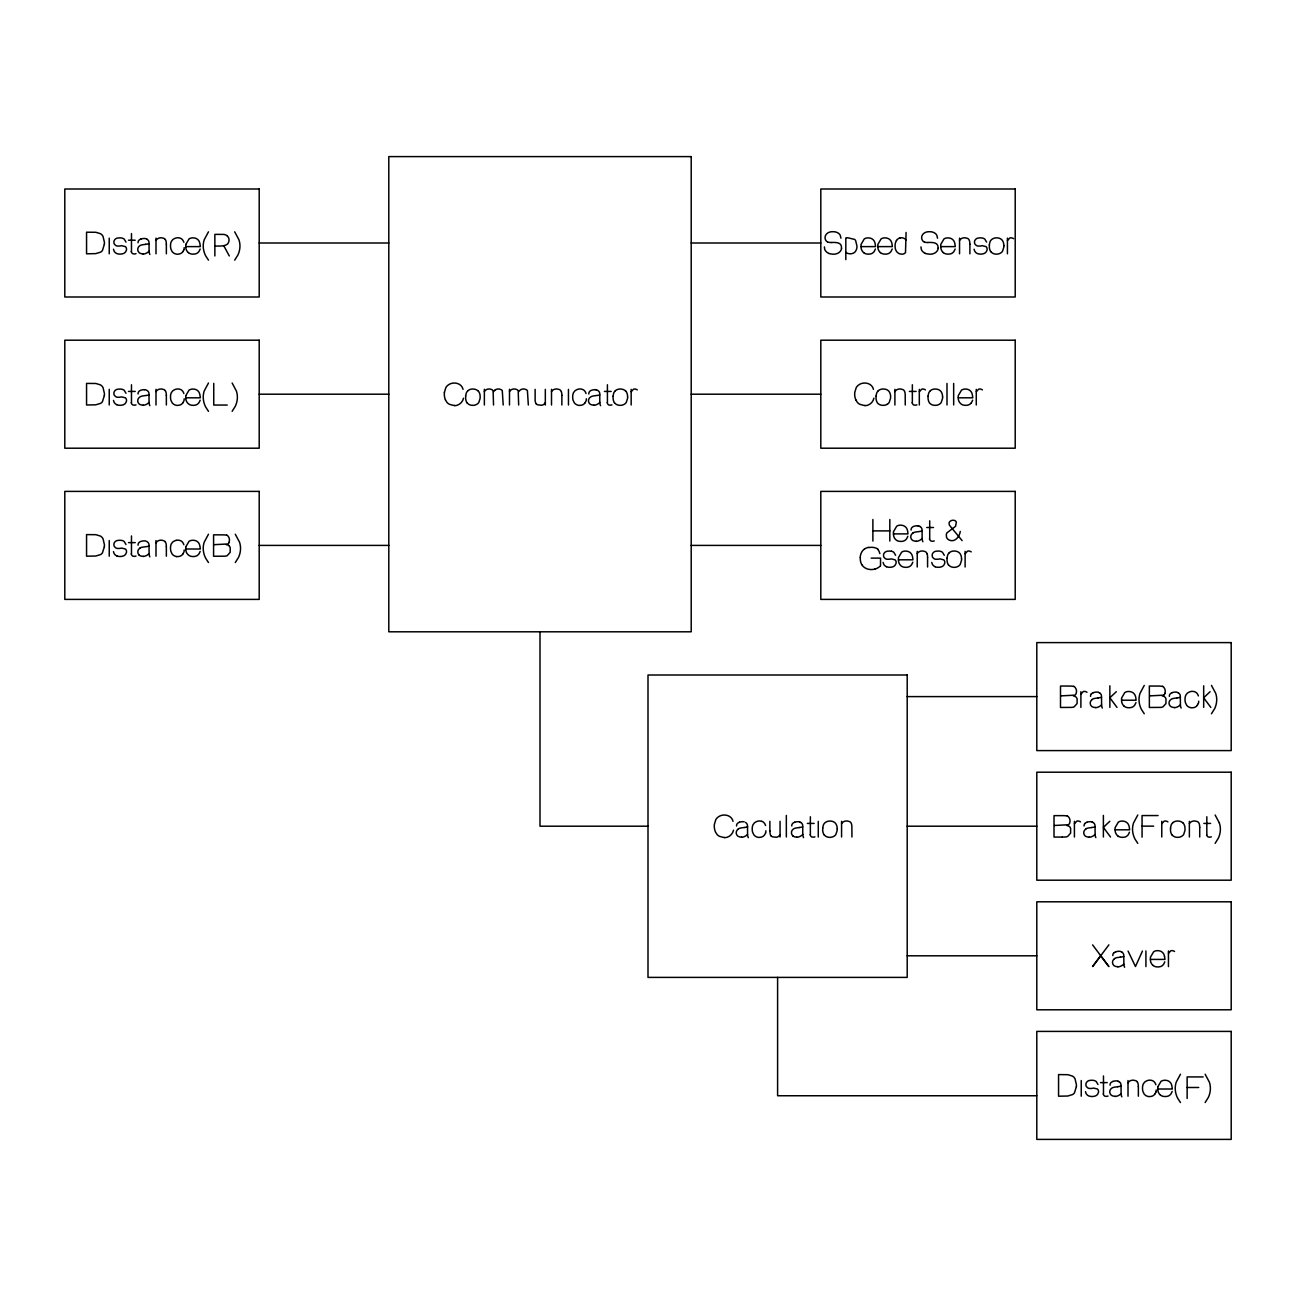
<?xml version="1.0" encoding="UTF-8"?>
<svg xmlns="http://www.w3.org/2000/svg" width="1296" height="1296" viewBox="0 0 1296 1296"><rect width="100%" height="100%" fill="white"/><g stroke="black" fill="none" stroke-linecap="round" stroke-linejoin="round"><path stroke-width="1.5" d="M906.082 232.421L905.499 252.574A4.342 4.342 0 0 1 902.664 254.146L902.016 254.162A6.593 6.593 0 0 1 896.832 251.813A8.554 8.554 0 0 1 895.099 246.289A10.87 10.87 0 0 1 896.411 240.457M185.798 244.458L189.022 238.966A6.707 6.707 0 0 1 191.581 237.978A8.683 8.683 0 0 1 194.384 237.978A6.367 6.367 0 0 1 198.904 240.878A8.375 8.375 0 0 1 199.843 243.454A25.79 25.79 0 0 1 200.297 246.613L185.83 246.613M185.798 395.669L189.022 390.161A6.707 6.707 0 0 1 191.581 389.173A8.683 8.683 0 0 1 194.384 389.173A6.367 6.367 0 0 1 198.904 392.089A8.375 8.375 0 0 1 199.843 394.648A25.79 25.79 0 0 1 200.297 397.807L185.83 397.807M185.798 546.863L189.022 541.355A6.707 6.707 0 0 1 191.581 540.383A8.683 8.683 0 0 1 194.384 540.383A6.367 6.367 0 0 1 198.904 543.283A8.375 8.375 0 0 1 199.843 545.859A25.79 25.79 0 0 1 200.297 549.002L185.83 549.002M1157.798 1086.858L1161.022 1081.366A6.707 6.707 0 0 1 1163.581 1080.378A8.683 8.683 0 0 1 1166.384 1080.378A6.367 6.367 0 0 1 1170.904 1083.278A8.375 8.375 0 0 1 1171.843 1085.854A25.79 25.79 0 0 1 1172.297 1089.013L1157.83 1089.013M960.255 531.441C959.704 536.317 955.055 542.554 949.579 540.221A6.172 6.172 0 0 1 948.154 539.428L947.327 538.634A4.504 4.504 0 0 1 946.534 537.208L946.307 534.778A5.346 5.346 0 0 1 946.939 532.834L955.589 526.289L956.318 522.158A3.305 3.305 0 0 0 955.8 521.3L955.557 521.057A2.786 2.786 0 0 0 954.715 520.506L953.273 520.231A5.297 5.297 0 0 0 950.535 520.992L949.466 521.996A2.252 2.252 0 0 0 949.126 522.92L949.109 523.244A5.816 5.816 0 0 0 949.482 525.285L962.118 540.61M465.572 396.122L466.301 392.996A6.367 6.367 0 0 1 467.953 390.744M613.024 396.122L613.753 392.996A6.367 6.367 0 0 1 615.389 390.744M822.652 828.128L823.381 825.001A6.367 6.367 0 0 1 825.034 822.733A7.695 7.695 0 0 1 830.785 821.097A6.836 6.836 0 0 1 835.45 823.235A8.635 8.635 0 0 1 837.184 828.938M875.966 396.122L876.695 392.996A6.367 6.367 0 0 1 878.348 390.744M928.001 396.122L928.73 392.996A6.367 6.367 0 0 1 930.382 390.744M946.971 558.122L947.7 554.996A6.367 6.367 0 0 1 949.336 552.744M989.285 244.928L989.998 241.801A6.367 6.367 0 0 1 991.651 239.533A7.695 7.695 0 0 1 997.418 237.897A6.836 6.836 0 0 1 1002.083 240.035A8.635 8.635 0 0 1 1003.817 245.738M1170.45 828.128L1171.179 825.001A6.367 6.367 0 0 1 1172.815 822.733M444.382 392.364L445.873 387.536A8.683 8.683 0 0 1 448.092 385.09C452.871 381.251 461.619 382.79 463.028 389.335M860.544 555.158L860.674 554.639A17.48 17.48 0 0 1 861.095 553.441A9.153 9.153 0 0 1 864.367 549.115M1142.44 951.086L1135.474 966.524L1128.055 951.086M631.201 391.732L633.452 389.27A2.624 2.624 0 0 1 634.603 388.994A5.281 5.281 0 0 1 637.292 389.885M919.35 391.732L921.602 389.27A2.624 2.624 0 0 1 922.736 388.994A5.281 5.281 0 0 1 925.441 389.885M1007.462 240.538L1009.714 238.059A2.624 2.624 0 0 1 1010.864 237.8A5.281 5.281 0 0 1 1013.553 238.675M976.309 391.732L978.561 389.27A2.624 2.624 0 0 1 979.711 388.994A5.281 5.281 0 0 1 982.4 389.885M965.147 553.732L967.399 551.27A2.624 2.624 0 0 1 968.549 550.994A5.281 5.281 0 0 1 971.239 551.885M1080.929 694.138L1083.164 691.659A2.624 2.624 0 0 1 1084.315 691.4A5.281 5.281 0 0 1 1087.004 692.275M1074.449 823.738L1076.684 821.259A2.624 2.624 0 0 1 1077.835 821A5.281 5.281 0 0 1 1080.524 821.875M1161.799 823.738L1164.051 821.259A2.624 2.624 0 0 1 1165.185 821A5.281 5.281 0 0 1 1167.89 821.875M1168.474 953.338L1170.725 950.859A2.624 2.624 0 0 1 1171.859 950.6A5.281 5.281 0 0 1 1174.565 951.475M545.324 402.7L544.644 403.591A5.184 5.184 0 0 1 541.631 405.259L537.629 404.806A3.694 3.694 0 0 1 536.188 403.639M780.062 834.689L779.398 835.596A5.184 5.184 0 0 1 776.385 837.248L772.384 836.811A3.694 3.694 0 0 1 770.942 835.645M896.524 240.521L896.978 239.873A5.443 5.443 0 0 1 900.007 237.946M484.364 391.554L484.801 390.955A5.2 5.2 0 0 1 487.993 389.075L488.722 389.011A7.76 7.76 0 0 1 489.937 389.043L491.654 389.513A3.629 3.629 0 0 1 493.096 390.809L493.533 405M509.49 391.554L509.927 390.955A5.2 5.2 0 0 1 513.119 389.075L513.848 389.011A7.76 7.76 0 0 1 515.063 389.043L516.78 389.513A3.629 3.629 0 0 1 518.206 390.809L518.659 405M493.533 391.732L494.813 390.29M518.659 391.732L519.939 390.29A5.427 5.427 0 0 1 523.114 388.994A7.42 7.42 0 0 1 524.621 389.075L526.435 389.74A3.58 3.58 0 0 1 527.407 390.663L528.331 405M156.006 240.376L156.46 239.776A5.621 5.621 0 0 1 159.845 237.881L160.607 237.8A9.347 9.347 0 0 1 161.757 237.832L163.895 238.351A3.742 3.742 0 0 1 165.337 239.533M156.006 391.586L156.46 390.971A5.621 5.621 0 0 1 159.845 389.075L160.607 389.011A9.347 9.347 0 0 1 161.757 389.027L163.895 389.545A3.742 3.742 0 0 1 165.337 390.744M156.006 542.781L156.46 542.182A5.621 5.621 0 0 1 159.845 540.286L160.607 540.205A9.347 9.347 0 0 1 161.757 540.221L163.895 540.756A3.742 3.742 0 0 1 165.337 541.939M551.513 391.586L551.966 390.971A5.621 5.621 0 0 1 555.352 389.075L556.114 389.011A9.347 9.347 0 0 1 557.248 389.027L559.402 389.545A3.742 3.742 0 0 1 560.844 390.744L561.379 391.829M959.542 240.376L960.012 239.776A5.621 5.621 0 0 1 963.382 237.881L964.143 237.8A9.347 9.347 0 0 1 965.293 237.832L967.432 238.351A3.742 3.742 0 0 1 968.873 239.533L969.408 240.619A11.405 11.405 0 0 1 969.845 244.166M894.904 391.586L895.358 390.971A5.621 5.621 0 0 1 898.744 389.075L899.505 389.011A9.347 9.347 0 0 1 900.655 389.027L902.794 389.545A3.742 3.742 0 0 1 904.235 390.744L904.77 391.829A11.405 11.405 0 0 1 905.207 395.361L905.256 405M917.228 553.586L917.698 552.971A5.621 5.621 0 0 1 921.067 551.075L921.829 551.011A9.347 9.347 0 0 1 922.979 551.027L925.117 551.545A3.742 3.742 0 0 1 926.559 552.744L927.094 553.829M841.574 823.576L842.044 822.976A5.621 5.621 0 0 1 845.413 821.081L846.175 821A9.347 9.347 0 0 1 847.325 821.032L849.463 821.551A3.742 3.742 0 0 1 850.921 822.733L851.456 823.819A11.405 11.405 0 0 1 851.877 827.366L851.926 837.005M1189.372 823.576L1189.841 822.976A5.621 5.621 0 0 1 1193.211 821.081L1193.972 821A9.347 9.347 0 0 1 1195.123 821.032L1197.261 821.551A3.742 3.742 0 0 1 1198.719 822.733L1199.254 823.819A11.405 11.405 0 0 1 1199.675 827.366M1128.006 1082.776L1128.46 1082.176A5.621 5.621 0 0 1 1131.845 1080.281L1132.607 1080.2A9.347 9.347 0 0 1 1133.757 1080.232L1135.895 1080.751A3.742 3.742 0 0 1 1137.337 1081.933M208.478 231.822L204.233 239.744A20.25 20.25 0 0 0 203.229 245.981A21.416 21.416 0 0 0 205.724 255.928L208.478 260.14M208.478 383.017L204.233 390.938A20.25 20.25 0 0 0 203.229 397.175A21.416 21.416 0 0 0 205.724 407.122L208.478 411.334M208.478 534.227L204.233 542.149A20.25 20.25 0 0 0 203.229 548.386A21.416 21.416 0 0 0 205.724 558.317L208.478 562.545M1144.255 685.422L1140.026 693.344A20.25 20.25 0 0 0 1139.006 699.581A21.416 21.416 0 0 0 1141.501 709.528L1144.255 713.74M1137.775 815.022L1133.546 822.944A20.25 20.25 0 0 0 1132.526 829.181A21.416 21.416 0 0 0 1135.021 839.128L1137.775 843.34M1180.478 1074.222L1176.233 1082.144A20.25 20.25 0 0 0 1175.229 1088.381A21.416 21.416 0 0 0 1177.724 1098.328L1180.478 1102.54M1108.89 944.849L1092.609 966.557L1100.693 955.735L1108.89 966.605L1092.609 944.897M234.689 260.14L237.881 255.037A21.238 21.238 0 0 0 239.954 245.981A20.25 20.25 0 0 0 238.918 239.744L234.689 231.822M232.13 411.334L235.321 406.231A21.238 21.238 0 0 0 237.379 397.175A20.25 20.25 0 0 0 236.358 390.955L232.13 383.017M235.289 562.545L238.48 557.442A21.238 21.238 0 0 0 240.538 548.386A20.25 20.25 0 0 0 239.517 542.149L235.289 534.227M1211.468 713.74L1214.66 708.637A21.238 21.238 0 0 0 1216.717 699.581A20.25 20.25 0 0 0 1215.697 693.344L1211.468 685.422M1215.13 843.34L1218.305 838.237A21.238 21.238 0 0 0 1220.378 829.181A20.25 20.25 0 0 0 1219.342 822.944M1205.134 1102.54L1208.326 1097.437A21.238 21.238 0 0 0 1210.383 1088.381A20.25 20.25 0 0 0 1209.362 1082.144L1205.134 1074.222M970.882 403.348L969.845 404.239A5.8 5.8 0 0 1 968.161 405.016L966.994 405.259A11.032 11.032 0 0 1 963.738 405.146A6.026 6.026 0 0 1 960.887 403.801A7.371 7.371 0 0 1 958.246 398.52A37.098 37.098 0 0 1 958.262 395.669L961.486 390.161A6.707 6.707 0 0 1 964.046 389.173A8.683 8.683 0 0 1 966.848 389.173A6.367 6.367 0 0 1 971.368 392.089A8.375 8.375 0 0 1 972.308 394.648A25.79 25.79 0 0 1 972.761 397.807L958.295 397.807M1116.293 691.691L1109.862 697.783L1117.006 707.405M1210.091 691.691L1203.66 697.783L1210.82 707.405M1109.813 821.291L1103.382 827.383L1110.526 837.005M880.519 565.963L880.551 558.122L871.171 558.122M880.243 566.174L879.871 566.465A24.397 24.397 0 0 1 879.028 567.065L878.623 567.34A12.199 12.199 0 0 1 874.832 569.138M1163.678 695.158L1149.86 695.871M887.047 404.384L887.485 404.125A6.14 6.14 0 0 0 889.218 402.424L890.546 398.261A14.872 14.872 0 0 0 890.611 396.949A8.635 8.635 0 0 0 888.845 391.198A6.836 6.836 0 0 0 884.115 389.059A7.695 7.695 0 0 0 878.299 390.663M214.067 544.676L227.885 543.964A3.24 3.24 0 0 0 229.23 542.23M900.007 237.946L900.769 237.816A7.403 7.403 0 0 1 901.919 237.784A5.816 5.816 0 0 1 906.066 239.954M145.654 244.345L142.722 244.733A13.819 13.819 0 0 0 141.701 244.928A5.832 5.832 0 0 0 139.693 245.835A4.309 4.309 0 0 0 139.207 252.72A6.269 6.269 0 0 0 143.143 253.854M1098.149 697.945L1095.217 698.333A13.819 13.819 0 0 0 1094.197 698.528A5.832 5.832 0 0 0 1092.188 699.435M1176.946 697.945L1174.03 698.333A13.819 13.819 0 0 0 1173.01 698.528A5.832 5.832 0 0 0 1170.985 699.435A4.309 4.309 0 0 0 1170.499 706.32A6.269 6.269 0 0 0 1174.451 707.454M744.147 827.545L743.337 827.658M799.357 827.545L796.441 827.933A13.819 13.819 0 0 0 795.42 828.128A5.832 5.832 0 0 0 793.395 829.035A4.309 4.309 0 0 0 792.925 835.92M1091.669 827.545L1088.737 827.933A13.819 13.819 0 0 0 1087.717 828.128A5.832 5.832 0 0 0 1085.708 829.035M1120.424 957.145L1117.492 957.533A13.819 13.819 0 0 0 1116.472 957.728A5.832 5.832 0 0 0 1114.463 958.635M1117.654 1086.745L1114.722 1087.133A13.819 13.819 0 0 0 1113.701 1087.328A5.832 5.832 0 0 0 1111.693 1088.235A4.309 4.309 0 0 0 1111.207 1095.12A6.269 6.269 0 0 0 1115.143 1096.254M742.252 827.788L741.215 827.933A13.819 13.819 0 0 0 740.194 828.128A5.832 5.832 0 0 0 738.185 829.035M128.498 240.214L135.238 240.214M259.2 243L388.8 243M691.205 243L820.805 243M214.861 246.062L219.461 246.062A20.93 20.93 0 0 0 222.199 245.884L222.475 245.835A28.658 28.658 0 0 0 223.933 245.608A13.446 13.446 0 0 0 225.796 245.074L227.416 244.118A6.14 6.14 0 0 0 228.355 242.806A6.367 6.367 0 0 0 228.906 240.991A5.135 5.135 0 0 0 228.371 237.379A8.732 8.732 0 0 0 227.351 236.164M861.079 246.613L875.545 246.613A25.79 25.79 0 0 0 875.092 243.454A8.375 8.375 0 0 0 874.12 240.894A6.367 6.367 0 0 0 869.616 238.027A8.683 8.683 0 0 0 866.813 237.978A6.707 6.707 0 0 0 864.254 238.95L861.03 244.458A37.098 37.098 0 0 0 861.079 247.309A7.371 7.371 0 0 0 863.638 252.623M877.862 246.613L892.345 246.613A25.79 25.79 0 0 0 891.891 243.454A8.375 8.375 0 0 0 890.919 240.894A6.367 6.367 0 0 0 886.415 238.027A8.683 8.683 0 0 0 883.597 237.978A6.707 6.707 0 0 0 881.053 238.95L877.829 244.458A37.098 37.098 0 0 0 877.862 247.309A7.371 7.371 0 0 0 880.421 252.623M940.783 246.613L955.265 246.613A25.79 25.79 0 0 0 954.812 243.454A8.375 8.375 0 0 0 953.84 240.894A6.367 6.367 0 0 0 949.336 238.027A8.683 8.683 0 0 0 946.534 237.978A6.707 6.707 0 0 0 943.974 238.95L940.75 244.458A37.098 37.098 0 0 0 940.783 247.309A7.371 7.371 0 0 0 943.342 252.623M128.498 391.424L135.238 391.424M604.438 391.424L611.194 391.424M909.371 391.424L916.126 391.424M259.2 394.195L388.8 394.195M691.205 394.195L820.805 394.195M227.237 405.049L213.743 405.049L213.743 383.373M926.721 527.504L933.476 527.504M872.888 530.89L889.817 530.89M893.495 533.887L907.961 533.887A25.79 25.79 0 0 0 907.524 530.728A8.375 8.375 0 0 0 906.552 528.169A6.367 6.367 0 0 0 902.048 525.317A8.683 8.683 0 0 0 899.23 525.253A6.707 6.707 0 0 0 896.686 526.241L893.462 531.749A37.098 37.098 0 0 0 893.495 534.6A7.371 7.371 0 0 0 896.054 539.914A6.026 6.026 0 0 0 898.922 541.226A11.032 11.032 0 0 0 902.194 541.339L903.361 541.096A5.8 5.8 0 0 0 905.045 540.319L906.082 539.428A4.714 4.714 0 0 0 906.811 538.407A28.787 28.787 0 0 0 907.816 536.269M128.498 542.619L135.238 542.619M259.2 545.405L388.8 545.405M691.205 545.405L820.805 545.405M898.468 559.807L912.951 559.807A25.79 25.79 0 0 0 912.497 556.648A8.375 8.375 0 0 0 911.525 554.089A6.367 6.367 0 0 0 907.022 551.237A8.683 8.683 0 0 0 904.219 551.173A6.707 6.707 0 0 0 901.66 552.161L898.436 557.669A37.098 37.098 0 0 0 898.468 560.52A7.371 7.371 0 0 0 901.028 565.834A6.026 6.026 0 0 0 903.911 567.146A11.032 11.032 0 0 0 907.168 567.259L908.334 567.016A5.8 5.8 0 0 0 910.019 566.239L911.056 565.348A4.714 4.714 0 0 0 911.785 564.327A28.787 28.787 0 0 0 912.805 562.189M1061.003 695.871L1074.821 695.158A3.24 3.24 0 0 0 1076.15 693.425A6.091 6.091 0 0 0 1073.768 686.216M907.2 696.6L1036.8 696.6M1121.623 700.213L1136.09 700.213A25.79 25.79 0 0 0 1135.652 697.054A8.375 8.375 0 0 0 1134.664 694.494A6.367 6.367 0 0 0 1130.161 691.627A8.683 8.683 0 0 0 1127.358 691.578A6.707 6.707 0 0 0 1124.798 692.55L1121.575 698.058A37.098 37.098 0 0 0 1121.623 700.909A7.371 7.371 0 0 0 1124.183 706.223M1158.073 815.557L1142.068 815.557L1142.068 837.151M807.392 823.414L814.147 823.414M1203.838 823.414L1210.594 823.414M1054.523 825.471L1068.341 824.758A3.24 3.24 0 0 0 1069.67 823.025A6.091 6.091 0 0 0 1067.288 815.816M648 826.2L539.995 826.2L539.995 631.8M907.2 826.2L1036.8 826.2M1142.035 826.135L1153.667 826.135M1115.143 829.813L1129.61 829.813A25.79 25.79 0 0 0 1129.172 826.654A8.375 8.375 0 0 0 1128.184 824.094A6.367 6.367 0 0 0 1123.681 821.227A8.683 8.683 0 0 0 1120.878 821.178A6.707 6.707 0 0 0 1118.318 822.15L1115.095 827.658A37.098 37.098 0 0 0 1115.143 830.509A7.371 7.371 0 0 0 1117.703 835.823M907.2 955.8L1036.8 955.8M1150.459 959.413L1164.942 959.413A25.79 25.79 0 0 0 1164.488 956.254M1203.142 1076.927L1187.136 1076.927L1187.136 1098.506M1100.498 1082.614L1107.238 1082.614M1187.104 1087.49L1198.735 1087.49M1036.8 1095.752L777.6 1095.752L777.6 977.395M1062.056 837.07L1054.021 837.07L1054.021 815.638L1063.174 815.638A24.818 24.818 0 0 1 1066.381 815.848L1067.094 816.091M1062.38 837.07L1065.425 836.989A8.213 8.213 0 0 0 1067.661 836.455L1070.609 833.134L1070.626 828.484A5.135 5.135 0 0 0 1069.589 826.67A4.795 4.795 0 0 0 1066.883 825.568M595.237 389.691L595.415 389.691A4.941 4.941 0 0 1 596.209 389.74L596.549 389.902M144.472 389.691L144.666 389.691A4.941 4.941 0 0 1 145.46 389.74L147.015 390.469A3.904 3.904 0 0 1 148.927 393.093A11.988 11.988 0 0 1 149.008 394.713L149.056 402.408A7.808 7.808 0 0 0 149.85 405.648M917.519 525.771L917.698 525.771A4.941 4.941 0 0 1 918.491 525.82L918.589 525.868M176.612 556.567L174.928 556.114A7.825 7.825 0 0 1 172.19 554.105L170.878 551.335A14.207 14.207 0 0 1 170.505 547.722A9.704 9.704 0 0 1 171.315 543.883L172.676 542.068A10.19 10.19 0 0 1 176.094 540.383M1162.431 686.491L1161.718 686.281A24.818 24.818 0 0 0 1158.511 686.054L1149.358 686.038L1149.358 707.47L1160.746 707.389A8.213 8.213 0 0 0 1162.998 706.855L1165.946 703.534L1165.963 698.884A5.135 5.135 0 0 0 1164.926 697.07A4.795 4.795 0 0 0 1162.22 695.968M226.654 535.297L225.925 535.086A24.818 24.818 0 0 0 222.734 534.859L213.581 534.827L213.581 556.259L224.969 556.195A8.213 8.213 0 0 0 227.205 555.66L230.17 552.339L230.218 547.803A5.135 5.135 0 0 0 229.133 545.859M924.404 242.06L925.814 242.401A10.109 10.109 0 0 0 927.904 242.482M827.82 242.06L829.213 242.401A10.109 10.109 0 0 0 831.319 242.482M1098.733 692.501L1099.51 692.874M1092.188 822.069L1093.03 822.474M799.891 822.069L800.734 822.474M1118.173 1081.269L1119.015 1081.674M1073.574 686.491L1072.861 686.281A24.818 24.818 0 0 0 1069.654 686.054L1060.501 686.038L1060.501 707.47L1071.905 707.389A8.213 8.213 0 0 0 1074.141 706.855L1077.089 703.534L1077.106 698.884A5.135 5.135 0 0 0 1076.069 697.07A4.795 4.795 0 0 0 1073.363 695.968M1098.554 692.42L1098.036 692.177A4.941 4.941 0 0 0 1097.161 692.113L1096.967 692.096A10.676 10.676 0 0 0 1093.403 692.615M1092.074 822.02L1091.556 821.777A4.941 4.941 0 0 0 1090.681 821.713L1090.487 821.696A10.676 10.676 0 0 0 1086.923 822.215M1118.124 1081.253L1117.476 1080.961A4.941 4.941 0 0 0 1116.666 1080.913L1116.472 1080.896A10.676 10.676 0 0 0 1112.908 1081.415M918.88 525.998L920.047 526.549M596.597 389.918L597.78 390.469A3.904 3.904 0 0 1 599.692 393.093A11.988 11.988 0 0 1 599.773 394.713L599.805 402.408A7.808 7.808 0 0 0 600.599 405.648M799.616 821.939L799.34 821.826A4.941 4.941 0 0 0 798.385 821.713L798.287 821.696A10.676 10.676 0 0 0 794.626 822.215M744.212 821.858L744.082 821.81A4.941 4.941 0 0 0 743.159 821.713L743.078 821.696A10.676 10.676 0 0 0 739.417 822.215M1178.323 692.874L1176.817 692.177A4.941 4.941 0 0 0 1175.974 692.113L1175.78 692.096A10.676 10.676 0 0 0 1172.216 692.615M147.015 239.274L145.476 238.561A4.941 4.941 0 0 0 144.666 238.513L144.472 238.496A10.676 10.676 0 0 0 140.908 239.015M1121.785 952.074L1120.311 951.377A4.941 4.941 0 0 0 1119.436 951.313L1119.242 951.296A10.676 10.676 0 0 0 1115.678 951.815M1215.13 815.022L1219.358 822.944M1137.337 1081.949L1137.872 1083.019A11.405 11.405 0 0 1 1138.309 1086.566M165.337 239.549L165.872 240.619A11.405 11.405 0 0 1 166.309 244.166M165.337 390.744L165.872 391.829A11.405 11.405 0 0 1 166.309 395.361M165.337 541.939L165.872 543.024A11.405 11.405 0 0 1 166.309 546.572M223.787 245.754L229.295 255.96M855.83 399.832L857.272 402.246A7.97 7.97 0 0 0 859.831 404.303L863.249 405.275A14.272 14.272 0 0 0 864.853 405.356M445.435 399.832L446.877 402.246A7.97 7.97 0 0 0 449.437 404.303L452.855 405.275A14.272 14.272 0 0 0 454.459 405.356M986.596 242.093L984.798 239.096A5.978 5.978 0 0 0 982.481 238.059A9.477 9.477 0 0 0 980.181 237.881A11.437 11.437 0 0 0 977.589 238.189A3.985 3.985 0 0 0 976.277 238.837L976.034 239.031A5.168 5.168 0 0 0 975.353 239.728L974.997 240.23A3.58 3.58 0 0 0 974.527 241.607L974.576 243.162A2.916 2.916 0 0 0 974.916 244.004L975.985 245.187A4.52 4.52 0 0 0 977.913 246.062L980.44 246.046A9.266 9.266 0 0 1 982.384 245.722L986.013 246.629A2.592 2.592 0 0 1 986.742 247.585A4.147 4.147 0 0 1 987.082 249.934L986.272 251.764A6.107 6.107 0 0 1 985.478 252.623A5.135 5.135 0 0 1 983.794 253.611L983 253.838A9.947 9.947 0 0 1 977.459 253.579A5.281 5.281 0 0 1 975.548 252.266L974.932 251.473A3.515 3.515 0 0 1 974.56 250.695L974.074 249.221M944.282 555.287L942.484 552.29A5.978 5.978 0 0 0 940.167 551.254A9.477 9.477 0 0 0 937.867 551.075A11.437 11.437 0 0 0 935.275 551.383A3.985 3.985 0 0 0 933.962 552.047L933.719 552.226A5.168 5.168 0 0 0 933.039 552.922L932.683 553.424A3.58 3.58 0 0 0 932.213 554.801L932.261 556.357A2.916 2.916 0 0 0 932.602 557.215L933.671 558.382A4.52 4.52 0 0 0 935.599 559.256L938.126 559.24A9.266 9.266 0 0 1 940.07 558.916L943.699 559.84A2.592 2.592 0 0 1 944.428 560.779A4.147 4.147 0 0 1 944.768 563.144L943.958 564.959A6.107 6.107 0 0 1 943.164 565.817A5.135 5.135 0 0 1 941.479 566.822L940.685 567.032A9.947 9.947 0 0 1 935.145 566.773M895.617 555.287L893.819 552.29A5.978 5.978 0 0 0 891.502 551.254M1097.987 1084.493L1096.189 1081.496A5.978 5.978 0 0 0 1093.889 1080.459A9.477 9.477 0 0 0 1091.588 1080.281A11.437 11.437 0 0 0 1088.996 1080.589A3.985 3.985 0 0 0 1087.668 1081.237L1087.425 1081.431A5.168 5.168 0 0 0 1086.761 1082.128L1086.404 1082.63A3.58 3.58 0 0 0 1085.918 1084.007L1085.967 1085.562A2.916 2.916 0 0 0 1086.323 1086.404L1087.393 1087.587A4.52 4.52 0 0 0 1089.32 1088.462L1091.848 1088.446A9.266 9.266 0 0 1 1093.792 1088.122L1097.404 1089.029A2.592 2.592 0 0 1 1098.149 1089.985A4.147 4.147 0 0 1 1098.49 1092.334L1097.68 1094.164A6.107 6.107 0 0 1 1096.886 1095.023A5.135 5.135 0 0 1 1095.185 1096.011L1094.391 1096.238A9.947 9.947 0 0 1 1088.867 1095.979A5.281 5.281 0 0 1 1086.955 1094.666L1086.34 1093.873A3.515 3.515 0 0 1 1085.951 1093.095L1085.481 1091.621M125.987 242.093L124.189 239.096A5.978 5.978 0 0 0 121.889 238.059A9.477 9.477 0 0 0 119.588 237.881A11.437 11.437 0 0 0 116.996 238.189A3.985 3.985 0 0 0 115.668 238.837L115.425 239.031A5.168 5.168 0 0 0 114.761 239.728L114.404 240.23A3.58 3.58 0 0 0 113.918 241.607L113.967 243.162A2.916 2.916 0 0 0 114.323 244.004L115.393 245.187A4.52 4.52 0 0 0 117.32 246.062L119.848 246.046A9.266 9.266 0 0 1 121.792 245.722L125.404 246.629A2.592 2.592 0 0 1 126.149 247.585A4.147 4.147 0 0 1 126.49 249.934L125.68 251.764A6.107 6.107 0 0 1 124.886 252.623A5.135 5.135 0 0 1 123.185 253.611L122.391 253.838A9.947 9.947 0 0 1 116.867 253.579A5.281 5.281 0 0 1 114.955 252.266L114.34 251.473A3.515 3.515 0 0 1 113.951 250.695L113.481 249.221M125.987 393.287L124.189 390.29A5.978 5.978 0 0 0 121.889 389.254A9.477 9.477 0 0 0 119.588 389.075A11.437 11.437 0 0 0 116.996 389.383A3.985 3.985 0 0 0 115.668 390.047L115.425 390.226A5.168 5.168 0 0 0 114.761 390.922L114.404 391.424A3.58 3.58 0 0 0 113.918 392.801L113.967 394.357A2.916 2.916 0 0 0 114.323 395.215L115.393 396.382A4.52 4.52 0 0 0 117.32 397.256L119.848 397.24A9.266 9.266 0 0 1 121.792 396.916L125.404 397.84A2.592 2.592 0 0 1 126.149 398.779A4.147 4.147 0 0 1 126.49 401.144L125.68 402.959A6.107 6.107 0 0 1 124.886 403.817A5.135 5.135 0 0 1 123.185 404.822L122.391 405.032A9.947 9.947 0 0 1 116.867 404.773M125.987 544.498L124.189 541.501A5.978 5.978 0 0 0 121.889 540.464A9.477 9.477 0 0 0 119.588 540.286A11.437 11.437 0 0 0 116.996 540.578A3.985 3.985 0 0 0 115.668 541.242L115.425 541.436A5.168 5.168 0 0 0 114.761 542.117L114.404 542.635A3.58 3.58 0 0 0 113.918 544.012L113.967 545.567A2.916 2.916 0 0 0 114.323 546.41L115.393 547.576A4.52 4.52 0 0 0 117.32 548.451L119.848 548.451A9.266 9.266 0 0 1 121.792 548.111L125.404 549.034A2.592 2.592 0 0 1 126.149 549.974A4.147 4.147 0 0 1 126.49 552.339L125.68 554.153A6.107 6.107 0 0 1 124.886 555.028A5.135 5.135 0 0 1 123.185 556.016L122.391 556.227A9.947 9.947 0 0 1 116.867 555.984M931.759 562.415L932.245 563.89A3.515 3.515 0 0 0 932.634 564.683L933.25 565.461A5.281 5.281 0 0 0 935.177 566.676M883.094 562.415L883.58 563.89A3.515 3.515 0 0 0 883.969 564.683L884.585 565.461A5.281 5.281 0 0 0 886.513 566.676M113.481 400.415L113.951 401.89A3.515 3.515 0 0 0 114.34 402.683L114.971 403.461A5.281 5.281 0 0 0 116.899 404.676M113.481 551.626L113.951 553.084A3.515 3.515 0 0 0 114.34 553.878L114.971 554.656A5.281 5.281 0 0 0 116.899 555.887M873.439 389.335C872.014 382.79 863.266 381.251 858.487 385.09A8.683 8.683 0 0 0 856.267 387.536L854.777 392.364A15.212 15.212 0 0 0 855.797 399.848M733.034 821.324C731.608 814.779 722.876 813.24 718.097 817.079A8.683 8.683 0 0 0 715.862 819.526L714.371 824.353A15.212 15.212 0 0 0 715.392 831.838L716.882 834.251A7.97 7.97 0 0 0 719.442 836.309L722.86 837.281A14.272 14.272 0 0 0 724.464 837.362M879.871 553.635L879.061 551.302A5.249 5.249 0 0 0 878.785 550.784A6.367 6.367 0 0 0 877.603 549.374M937.543 238.205L936.878 235.499A3.904 3.904 0 0 0 936.457 234.706A5.443 5.443 0 0 0 935.177 233.361A8.035 8.035 0 0 0 933.233 232.324A9.266 9.266 0 0 0 931.792 231.887L931.403 231.822A25.223 25.223 0 0 0 930.317 231.757L929.524 231.709A9.801 9.801 0 0 0 925.328 232.454A6.836 6.836 0 0 0 923.238 233.912A5.184 5.184 0 0 0 921.974 239.485A4.811 4.811 0 0 0 924.032 241.915M840.958 238.205L840.278 235.499A3.904 3.904 0 0 0 839.873 234.706A5.443 5.443 0 0 0 838.593 233.361A8.035 8.035 0 0 0 836.633 232.324A9.266 9.266 0 0 0 835.207 231.887L834.802 231.822A25.223 25.223 0 0 0 833.717 231.757L832.923 231.709A9.801 9.801 0 0 0 828.727 232.454A6.836 6.836 0 0 0 826.654 233.912A5.184 5.184 0 0 0 825.39 239.485A4.811 4.811 0 0 0 827.431 241.915M1198.703 701.185L1198.589 702.626A3.985 3.985 0 0 1 1198.363 703.388M1156.194 1089.985L1156.081 1091.426A3.985 3.985 0 0 1 1155.838 1092.188M765.887 830.785L765.79 832.226A3.985 3.985 0 0 1 765.547 832.988M586.359 398.779L586.262 400.237A3.985 3.985 0 0 1 586.019 400.982A11.615 11.615 0 0 1 584.885 402.926M184.194 247.585L184.081 249.026A3.985 3.985 0 0 1 183.838 249.788M184.194 398.779L184.081 400.237A3.985 3.985 0 0 1 183.838 400.982A11.615 11.615 0 0 1 182.72 402.926M184.194 549.974L184.081 551.432A3.985 3.985 0 0 1 183.838 552.177A11.615 11.615 0 0 1 182.72 554.121M922.882 541.728A7.808 7.808 0 0 1 922.136 538.488L922.072 530.793A11.988 11.988 0 0 0 921.958 529.173A3.904 3.904 0 0 0 920.063 526.532M747.533 826.702L747.549 834.413A7.808 7.808 0 0 0 748.343 837.653M149.85 556.843A7.808 7.808 0 0 1 149.105 553.619L149.024 545.908A11.988 11.988 0 0 0 148.927 544.288A3.904 3.904 0 0 0 147.031 541.647L145.476 540.95A4.941 4.941 0 0 0 144.666 540.902L144.472 540.886A10.676 10.676 0 0 0 140.908 541.42A4.342 4.342 0 0 0 138.883 542.716A3.272 3.272 0 0 0 138.073 545.195M1181.142 708.053A7.808 7.808 0 0 1 1180.413 704.813L1180.332 697.297A11.988 11.988 0 0 0 1180.235 695.498A3.904 3.904 0 0 0 1178.323 692.858M1121.85 1096.853A7.808 7.808 0 0 1 1121.105 1093.613L1121.04 1086.097A11.988 11.988 0 0 0 1120.927 1084.298A3.904 3.904 0 0 0 1119.031 1081.658M796.878 837.313A9.704 9.704 0 0 0 802.726 834.511L802.759 826.897A11.988 11.988 0 0 0 802.645 825.098A3.904 3.904 0 0 0 800.75 822.458M149.85 254.453A7.808 7.808 0 0 1 149.105 251.213L149.04 243.697A11.988 11.988 0 0 0 148.927 241.898A3.904 3.904 0 0 0 147.031 239.258M1124.62 967.253A7.808 7.808 0 0 1 1123.875 964.013L1123.81 956.497A11.988 11.988 0 0 0 1123.697 954.698A3.904 3.904 0 0 0 1121.801 952.058M1102.345 708.053A7.808 7.808 0 0 1 1101.6 704.813L1101.535 697.297A11.988 11.988 0 0 0 1101.422 695.498A3.904 3.904 0 0 0 1099.526 692.858M1095.865 837.653A7.808 7.808 0 0 1 1095.12 834.413L1095.055 826.897A11.988 11.988 0 0 0 1094.942 825.098A3.904 3.904 0 0 0 1093.046 822.458M953.662 383.438L953.678 404.951M946.987 383.438L947.003 404.951M786.332 815.427L786.348 836.957M1206.819 816.755L1206.819 834.673M1203.676 685.795L1203.676 707.405M1199.723 827.366L1199.723 837.005M1189.372 821.34L1189.372 837.005M1168.441 950.94L1168.441 966.605M1161.767 821.34L1161.767 837.005M1145.923 950.94L1145.923 966.605M1138.358 1086.566L1138.358 1096.205M1128.006 1080.54L1128.006 1096.205M1109.862 685.795L1109.862 707.405M1103.479 1075.955L1103.479 1093.873M1103.382 815.395L1103.382 837.005M1081.237 1080.54L1081.237 1096.205M1080.896 691.74L1080.896 707.405M1074.416 821.34L1074.416 837.005M1007.429 238.14L1007.429 253.805M976.277 389.351L976.277 405M969.894 244.166L969.894 253.805M965.115 551.351L965.115 567M959.542 238.14L959.542 253.805M929.702 520.83L929.702 538.763M927.58 557.361L927.58 567M919.318 389.351L919.318 405M917.228 551.351L917.228 567M912.352 384.75L912.352 402.683M894.904 389.351L894.904 405M889.817 519.485L889.817 541.08M872.888 519.485L872.888 541.08M845.818 259.637L845.818 237.994A6.755 6.755 0 0 1 847.746 237.767L854.599 239.404A5.152 5.152 0 0 1 855.635 240.554L856.964 246.11A8.586 8.586 0 0 1 855.149 251.797A6.01 6.01 0 0 1 851.099 253.741L850.338 253.773A9.72 9.72 0 0 1 848.912 253.676L848.588 253.611A5.119 5.119 0 0 1 845.77 252.218M841.574 821.34L841.574 837.005M818.278 821.34L818.278 837.005M810.373 816.755L810.373 834.673M780.062 821.34L780.062 837.005M769.873 821.34L769.873 831.044M631.168 389.351L631.168 405M607.419 384.75L607.419 402.683M568.458 389.351L568.458 405M561.865 395.361L561.865 405M551.513 389.351L551.513 405M545.324 389.351L545.324 405M535.135 389.351L535.135 399.038A8.748 8.748 0 0 0 536.042 403.704M509.49 389.286L509.49 405M503.204 405L502.281 390.663A3.58 3.58 0 0 0 501.309 389.74L499.495 389.075A7.42 7.42 0 0 0 498.004 389.011A5.427 5.427 0 0 0 494.797 390.274M484.364 389.286L484.364 405M214.861 255.96L214.861 234.365L222.701 234.398A6.998 6.998 0 0 1 227.48 236.002M166.358 244.166L166.358 253.805M166.358 395.361L166.358 405M166.358 546.572L166.358 556.195M156.006 238.14L156.006 253.805M156.006 389.351L156.006 405M156.006 540.545L156.006 556.195M131.479 233.555L131.479 251.473M131.479 384.75L131.479 402.683M131.479 535.945L131.479 553.878M109.237 238.14L109.237 253.805M109.237 389.351L109.237 405M109.237 540.545L109.237 556.195M463.514 398.18A9.526 9.526 0 0 1 454.475 405.745M445.403 399.848A15.212 15.212 0 0 1 444.415 392.364M466.965 402.813A9.898 9.898 0 0 1 465.75 396.155M467.888 390.663A7.695 7.695 0 0 1 473.72 389.092A6.836 6.836 0 0 1 478.37 391.246M478.435 391.198A8.635 8.635 0 0 1 480.119 396.949A14.872 14.872 0 0 1 480.152 398.261L478.823 402.424A6.14 6.14 0 0 1 477.074 404.125L476.653 404.384A7.825 7.825 0 0 1 472.878 405.34A10.028 10.028 0 0 1 472.003 405.308L471.177 405.194A6.448 6.448 0 0 1 467.078 402.764M561.427 391.813A11.405 11.405 0 0 1 561.816 395.361M586.035 393.53A11.534 11.534 0 0 0 585.274 391.829A6.804 6.804 0 0 0 584.14 390.42A4.406 4.406 0 0 0 582.374 389.383A7.355 7.355 0 0 0 578.259 389.156A10.19 10.19 0 0 0 574.873 390.89L573.512 392.688A9.704 9.704 0 0 0 572.686 396.527A14.207 14.207 0 0 0 573.043 400.124L574.355 402.894A7.825 7.825 0 0 0 577.109 404.919L578.777 405.373A10.481 10.481 0 0 0 581.062 405.243A5.686 5.686 0 0 0 584.95 402.975M595.237 389.707A10.676 10.676 0 0 0 591.673 390.226A4.342 4.342 0 0 0 589.648 391.505A3.272 3.272 0 0 0 588.821 394M599.773 402.505A9.704 9.704 0 0 1 593.924 405.308M593.892 405.065A6.269 6.269 0 0 1 589.907 403.996A4.309 4.309 0 0 1 590.49 397.111A5.832 5.832 0 0 1 592.45 396.139A13.819 13.819 0 0 1 593.487 395.944L596.403 395.539A24.365 24.365 0 0 0 599.724 394.907M611.955 404.854A4.795 4.795 0 0 1 608.585 404.854A3.791 3.791 0 0 1 607.176 402.748M614.401 402.813A9.898 9.898 0 0 1 613.202 396.155M615.341 390.663A7.695 7.695 0 0 1 621.157 389.092A6.836 6.836 0 0 1 625.822 391.246M625.887 391.198A8.635 8.635 0 0 1 627.556 396.949M627.653 396.949A14.872 14.872 0 0 1 627.588 398.261L626.26 402.424A6.14 6.14 0 0 1 624.526 404.125L624.089 404.384A7.825 7.825 0 0 1 620.33 405.34A10.028 10.028 0 0 1 619.456 405.308L618.629 405.194A6.448 6.448 0 0 1 614.531 402.764M226.427 544.774A4.795 4.795 0 0 1 229.23 545.746M226.849 535.005A6.091 6.091 0 0 1 229.068 542.165M200.167 551.399A28.787 28.787 0 0 1 199.147 553.538A4.714 4.714 0 0 1 198.418 554.558L197.381 555.449A5.8 5.8 0 0 1 195.696 556.227L194.53 556.454A11.032 11.032 0 0 1 191.273 556.357A6.026 6.026 0 0 1 188.422 554.996A7.371 7.371 0 0 1 185.782 549.715M185.83 549.715A37.098 37.098 0 0 1 185.782 546.863M183.87 544.725A11.534 11.534 0 0 0 183.109 543.04A6.804 6.804 0 0 0 181.975 541.615A4.406 4.406 0 0 0 180.209 540.578A7.355 7.355 0 0 0 176.094 540.367M176.612 556.583A10.481 10.481 0 0 0 178.897 556.454A5.686 5.686 0 0 0 182.785 554.17M149.008 553.7A9.704 9.704 0 0 1 143.159 556.502M143.143 556.259A6.269 6.269 0 0 1 139.158 555.19M139.207 555.125A4.309 4.309 0 0 1 139.741 548.305M139.693 548.224A5.832 5.832 0 0 1 141.701 547.333A13.819 13.819 0 0 1 142.722 547.139L145.654 546.734A24.365 24.365 0 0 0 148.975 546.118M136.015 556.049A4.795 4.795 0 0 1 132.646 556.049A3.791 3.791 0 0 1 131.22 553.943M200.167 400.189A28.787 28.787 0 0 1 199.147 402.327A4.714 4.714 0 0 1 198.418 403.348L197.381 404.239A5.8 5.8 0 0 1 195.696 405.016L194.53 405.259A11.032 11.032 0 0 1 191.273 405.146A6.026 6.026 0 0 1 188.422 403.801A7.371 7.371 0 0 1 185.782 398.52M185.83 398.52A37.098 37.098 0 0 1 185.782 395.669M183.87 393.53A11.534 11.534 0 0 0 183.109 391.829A6.804 6.804 0 0 0 181.975 390.42A4.406 4.406 0 0 0 180.209 389.383A7.355 7.355 0 0 0 176.094 389.156A10.19 10.19 0 0 0 172.692 390.89L171.331 392.688A9.704 9.704 0 0 0 170.521 396.527A14.207 14.207 0 0 0 170.861 400.124L172.19 402.894A7.825 7.825 0 0 0 174.928 404.919L176.612 405.373A10.481 10.481 0 0 0 178.897 405.243A5.686 5.686 0 0 0 182.785 402.975M149.008 402.505A9.704 9.704 0 0 1 143.159 405.308M143.143 405.065A6.269 6.269 0 0 1 139.158 403.996A4.309 4.309 0 0 1 139.741 397.111A5.832 5.832 0 0 1 141.701 396.139A13.819 13.819 0 0 1 142.722 395.944L145.654 395.539A24.365 24.365 0 0 0 148.975 394.907M144.472 389.707A10.676 10.676 0 0 0 140.908 390.226A4.342 4.342 0 0 0 138.883 391.505A3.272 3.272 0 0 0 138.073 394M136.015 404.854A4.795 4.795 0 0 1 132.646 404.854A3.791 3.791 0 0 1 131.22 402.748M136.015 253.643A4.795 4.795 0 0 1 132.646 253.66A3.791 3.791 0 0 1 131.22 251.537M140.94 239.096A4.342 4.342 0 0 0 138.883 240.311A3.272 3.272 0 0 0 138.073 242.789M149.008 251.311A9.704 9.704 0 0 1 143.159 254.113M148.975 243.713A24.365 24.365 0 0 1 145.638 244.296M183.87 242.32A11.534 11.534 0 0 0 183.109 240.635A6.804 6.804 0 0 0 181.975 239.225A4.406 4.406 0 0 0 180.209 238.172A7.355 7.355 0 0 0 176.094 237.962A10.19 10.19 0 0 0 172.692 239.695L171.331 241.493A9.704 9.704 0 0 0 170.521 245.317A14.207 14.207 0 0 0 170.861 248.929L172.19 251.699A7.825 7.825 0 0 0 174.928 253.724L176.612 254.178A10.481 10.481 0 0 0 178.897 254.048A5.686 5.686 0 0 0 182.785 251.78M183.854 249.788A11.615 11.615 0 0 1 182.72 251.732M200.167 248.994A28.787 28.787 0 0 1 199.147 251.132A4.714 4.714 0 0 1 198.418 252.153L197.381 253.044A5.8 5.8 0 0 1 195.696 253.822L194.53 254.048A11.032 11.032 0 0 1 191.273 253.951A6.026 6.026 0 0 1 188.422 252.607M188.39 252.623A7.371 7.371 0 0 1 185.782 247.309M185.83 247.309A37.098 37.098 0 0 1 185.782 244.458M831.319 242.53A22.615 22.615 0 0 1 837.589 242.806A7.079 7.079 0 0 1 839.419 243.567A3.677 3.677 0 0 1 840.78 244.847A4.277 4.277 0 0 1 841.363 246.564A14.175 14.175 0 0 1 841.493 248.281M841.558 248.297A5.265 5.265 0 0 1 840.278 251.294A7.079 7.079 0 0 1 836.811 253.643A10.255 10.255 0 0 1 832.664 254.162L830.606 253.87A7.306 7.306 0 0 1 828.824 253.417M828.824 253.433A8.554 8.554 0 0 1 825.455 250.744A4.099 4.099 0 0 1 824.71 249.188L824.596 248.492A28.075 28.075 0 0 1 824.402 246.904M875.399 248.994A28.787 28.787 0 0 1 874.379 251.132A4.714 4.714 0 0 1 873.65 252.153L872.613 253.044A5.8 5.8 0 0 1 870.944 253.822L869.762 254.048A11.032 11.032 0 0 1 866.506 253.951A6.026 6.026 0 0 1 863.654 252.607M892.183 248.994A28.787 28.787 0 0 1 891.178 251.132A4.714 4.714 0 0 1 890.449 252.153L889.412 253.044A5.8 5.8 0 0 1 887.728 253.822L886.561 254.048A11.032 11.032 0 0 1 883.305 253.951A6.026 6.026 0 0 1 880.454 252.607M927.904 242.53A22.615 22.615 0 0 1 934.173 242.806A7.079 7.079 0 0 1 936.004 243.567A3.677 3.677 0 0 1 937.364 244.847A4.277 4.277 0 0 1 937.964 246.564A14.175 14.175 0 0 1 938.077 248.281M938.158 248.297A5.265 5.265 0 0 1 936.878 251.294A7.079 7.079 0 0 1 933.412 253.643A10.255 10.255 0 0 1 929.264 254.162L927.191 253.87A7.306 7.306 0 0 1 925.425 253.417M925.409 253.433A8.554 8.554 0 0 1 922.039 250.744A4.099 4.099 0 0 1 921.294 249.188L921.181 248.492A28.075 28.075 0 0 1 920.986 246.904M955.12 248.994A28.787 28.787 0 0 1 954.099 251.132A4.714 4.714 0 0 1 953.37 252.153L952.333 253.044A5.8 5.8 0 0 1 950.648 253.822L949.482 254.048A11.032 11.032 0 0 1 946.226 253.951A6.026 6.026 0 0 1 943.375 252.607M990.662 251.618A9.898 9.898 0 0 1 989.464 244.96M1003.914 245.754A14.872 14.872 0 0 1 1003.849 247.066L1002.521 251.23A6.14 6.14 0 0 1 1000.787 252.931L1000.35 253.19A7.825 7.825 0 0 1 996.575 254.146A10.028 10.028 0 0 1 995.701 254.113L994.891 254A6.448 6.448 0 0 1 990.776 251.554M873.925 398.18A9.526 9.526 0 0 1 864.869 405.745M876.161 396.155A9.898 9.898 0 0 0 877.36 402.813A6.448 6.448 0 0 0 881.588 405.194L882.398 405.308A10.028 10.028 0 0 0 883.273 405.34A7.825 7.825 0 0 0 887.047 404.401M916.904 404.854A4.795 4.795 0 0 1 913.534 404.854A3.791 3.791 0 0 1 912.109 402.748M928.179 396.155A9.898 9.898 0 0 0 929.394 402.813A6.448 6.448 0 0 0 933.606 405.194L934.432 405.308A10.028 10.028 0 0 0 935.307 405.34A7.825 7.825 0 0 0 939.082 404.401L939.503 404.125A6.14 6.14 0 0 0 941.236 402.424L942.581 398.261A14.872 14.872 0 0 0 942.629 396.949M930.317 390.663A7.695 7.695 0 0 1 936.133 389.092A6.836 6.836 0 0 1 940.799 391.246A8.635 8.635 0 0 1 942.532 396.949M972.632 400.189A28.787 28.787 0 0 1 971.611 402.327A4.714 4.714 0 0 1 970.882 403.348M934.238 540.934A4.795 4.795 0 0 1 930.868 540.934A3.791 3.791 0 0 1 929.443 538.828M922.055 538.585A9.704 9.704 0 0 1 916.207 541.388M916.175 541.145A6.269 6.269 0 0 1 912.19 540.076A4.309 4.309 0 0 1 912.773 533.191M912.724 533.11A5.832 5.832 0 0 1 914.733 532.219A13.819 13.819 0 0 1 915.754 532.024L918.686 531.619A24.365 24.365 0 0 0 922.007 530.987M917.519 525.787A10.676 10.676 0 0 0 913.955 526.306A4.342 4.342 0 0 0 911.93 527.585A3.272 3.272 0 0 0 911.104 530.08M874.816 569.09A22.793 22.793 0 0 1 872.872 569.462A9.866 9.866 0 0 1 870.766 569.527A21.303 21.303 0 0 1 868.579 569.268A10.174 10.174 0 0 1 861.759 564.586M861.727 564.602A12.004 12.004 0 0 1 860.35 557.62M860.22 557.604A19.78 19.78 0 0 1 860.431 555.611M864.4 549.164A9.866 9.866 0 0 1 868.757 547.317M868.822 547.609A12.604 12.604 0 0 1 877.846 548.953M891.502 551.254A9.477 9.477 0 0 0 889.202 551.075A11.437 11.437 0 0 0 886.61 551.383A3.985 3.985 0 0 0 885.298 552.047L885.055 552.226A5.168 5.168 0 0 0 884.374 552.922L884.018 553.424A3.58 3.58 0 0 0 883.532 554.801L883.597 556.357A2.916 2.916 0 0 0 883.937 557.215L885.006 558.382A4.52 4.52 0 0 0 886.934 559.256L889.461 559.24A9.266 9.266 0 0 1 891.405 558.916L895.034 559.84A2.592 2.592 0 0 1 895.763 560.779A4.147 4.147 0 0 1 896.103 563.144L895.293 564.959A6.107 6.107 0 0 1 894.499 565.817A5.135 5.135 0 0 1 892.814 566.822L892.004 567.032A9.947 9.947 0 0 1 886.48 566.773M927.142 553.813A11.405 11.405 0 0 1 927.531 557.361M948.348 564.813A9.898 9.898 0 0 1 947.149 558.155M949.288 552.663A7.695 7.695 0 0 1 955.103 551.092A6.836 6.836 0 0 1 959.769 553.246A8.635 8.635 0 0 1 961.502 558.949M961.6 558.949A14.872 14.872 0 0 1 961.535 560.261L960.206 564.424A6.14 6.14 0 0 1 958.473 566.125L958.036 566.384A7.825 7.825 0 0 1 954.261 567.34A10.028 10.028 0 0 1 953.386 567.308L952.576 567.194A6.448 6.448 0 0 1 948.478 564.764M1108.015 1096.043A4.795 4.795 0 0 1 1104.646 1096.06A3.791 3.791 0 0 1 1103.22 1093.937M1112.94 1081.496A4.342 4.342 0 0 0 1110.883 1082.711A3.272 3.272 0 0 0 1110.073 1085.189M1121.008 1093.711A9.704 9.704 0 0 1 1115.159 1096.513M1120.975 1086.113A24.365 24.365 0 0 1 1117.638 1086.696M1155.87 1084.72A11.534 11.534 0 0 0 1155.109 1083.035A6.804 6.804 0 0 0 1153.975 1081.625A4.406 4.406 0 0 0 1152.209 1080.572A7.355 7.355 0 0 0 1148.094 1080.362A10.19 10.19 0 0 0 1144.692 1082.095L1143.331 1083.893A9.704 9.704 0 0 0 1142.521 1087.717A14.207 14.207 0 0 0 1142.861 1091.329L1144.19 1094.099A7.825 7.825 0 0 0 1146.928 1096.124L1148.612 1096.578A10.481 10.481 0 0 0 1150.897 1096.448A5.686 5.686 0 0 0 1154.785 1094.18M1155.854 1092.188A11.615 11.615 0 0 1 1154.72 1094.132M1172.167 1091.394A28.787 28.787 0 0 1 1171.147 1093.532A4.714 4.714 0 0 1 1170.418 1094.553L1169.381 1095.444A5.8 5.8 0 0 1 1167.696 1096.222L1166.53 1096.448A11.032 11.032 0 0 1 1163.273 1096.351A6.026 6.026 0 0 1 1160.422 1095.007M1160.39 1095.023A7.371 7.371 0 0 1 1157.782 1089.709M1157.83 1089.709A37.098 37.098 0 0 1 1157.782 1086.858M1164.78 961.794A28.787 28.787 0 0 1 1163.776 963.932A4.714 4.714 0 0 1 1163.047 964.953L1162.01 965.844A5.8 5.8 0 0 1 1160.325 966.622L1159.159 966.848A11.032 11.032 0 0 1 1155.902 966.751A6.026 6.026 0 0 1 1153.051 965.407M1153.019 965.423A7.371 7.371 0 0 1 1150.411 960.109A37.098 37.098 0 0 1 1150.411 957.258L1153.651 951.766A6.707 6.707 0 0 1 1156.194 950.778A8.683 8.683 0 0 1 1159.013 950.778A6.367 6.367 0 0 1 1163.533 953.678A8.375 8.375 0 0 1 1164.472 956.254M1123.778 964.111A9.704 9.704 0 0 1 1117.93 966.913M1117.913 966.654A6.269 6.269 0 0 1 1113.928 965.585A4.309 4.309 0 0 1 1114.511 958.716M1123.729 956.513A24.365 24.365 0 0 1 1120.408 957.096M1113.653 953.111A4.342 4.342 0 0 1 1115.71 951.896M1112.827 955.589A3.272 3.272 0 0 1 1113.637 953.095M1084.898 823.511A4.342 4.342 0 0 1 1086.955 822.296M1084.072 825.989A3.272 3.272 0 0 1 1084.882 823.495M1095.023 834.511A9.704 9.704 0 0 1 1089.175 837.313M1089.158 837.054A6.269 6.269 0 0 1 1085.173 835.985A4.309 4.309 0 0 1 1085.756 829.116M1094.974 826.913A24.365 24.365 0 0 1 1091.653 827.496M1129.464 832.194A28.787 28.787 0 0 1 1128.443 834.332A4.714 4.714 0 0 1 1127.731 835.353L1126.678 836.244A5.8 5.8 0 0 1 1125.009 837.022L1123.826 837.248A11.032 11.032 0 0 1 1120.57 837.151A6.026 6.026 0 0 1 1117.719 835.807M1171.827 834.818A9.898 9.898 0 0 1 1170.628 828.16M1172.767 822.668A7.695 7.695 0 0 1 1178.582 821.097A6.836 6.836 0 0 1 1183.248 823.235M1183.313 823.203A8.635 8.635 0 0 1 1184.981 828.938A14.872 14.872 0 0 1 1185.014 830.266L1183.685 834.43A6.14 6.14 0 0 1 1181.952 836.131L1181.515 836.39A7.825 7.825 0 0 1 1177.756 837.346A10.028 10.028 0 0 1 1176.881 837.313L1176.055 837.2A6.448 6.448 0 0 1 1171.957 834.754M1211.371 836.843A4.795 4.795 0 0 1 1208.002 836.86A3.791 3.791 0 0 1 1206.576 834.737M1198.379 695.92A11.534 11.534 0 0 0 1197.617 694.235A6.804 6.804 0 0 0 1196.483 692.825A4.406 4.406 0 0 0 1194.718 691.772A7.355 7.355 0 0 0 1190.603 691.562A10.19 10.19 0 0 0 1187.201 693.295L1185.856 695.093A9.704 9.704 0 0 0 1185.03 698.917A14.207 14.207 0 0 0 1185.37 702.529L1186.699 705.299A7.825 7.825 0 0 0 1189.453 707.324L1191.121 707.778A10.481 10.481 0 0 0 1193.405 707.648A5.686 5.686 0 0 0 1197.293 705.38M1198.363 703.388A11.615 11.615 0 0 1 1197.229 705.332M1180.316 704.911A9.704 9.704 0 0 1 1174.468 707.713M1180.267 697.313A24.365 24.365 0 0 1 1176.946 697.896M1172.248 692.696A4.342 4.342 0 0 0 1170.191 693.911A3.272 3.272 0 0 0 1169.365 696.389M1162.625 686.216A6.091 6.091 0 0 1 1164.845 693.376M1165.007 693.425A3.24 3.24 0 0 1 1163.662 695.142M1135.944 702.594A28.787 28.787 0 0 1 1134.923 704.732A4.714 4.714 0 0 1 1134.211 705.753L1133.158 706.644A5.8 5.8 0 0 1 1131.489 707.422L1130.306 707.648A11.032 11.032 0 0 1 1127.05 707.551A6.026 6.026 0 0 1 1124.199 706.207M1101.503 704.911A9.704 9.704 0 0 1 1095.655 707.713M1095.638 707.454A6.269 6.269 0 0 1 1091.653 706.385A4.309 4.309 0 0 1 1092.236 699.516M1101.454 697.313A24.365 24.365 0 0 1 1098.133 697.896M1091.378 693.911A4.342 4.342 0 0 1 1093.435 692.696M1090.552 696.389A3.272 3.272 0 0 1 1091.362 693.895M733.52 830.169A9.526 9.526 0 0 1 724.464 837.751M747.517 826.702A11.988 11.988 0 0 0 747.419 825.098A3.904 3.904 0 0 0 745.524 822.458M739.433 822.296A4.342 4.342 0 0 0 737.392 823.511A3.272 3.272 0 0 0 736.565 825.989M747.517 834.511A9.704 9.704 0 0 1 741.668 837.313M741.636 837.054A6.269 6.269 0 0 1 737.651 835.985A4.309 4.309 0 0 1 738.234 829.116M747.468 826.913A24.365 24.365 0 0 1 744.147 827.496M765.58 825.52A11.534 11.534 0 0 0 764.818 823.835A6.804 6.804 0 0 0 763.668 822.425A4.406 4.406 0 0 0 761.902 821.372M761.902 821.405A7.355 7.355 0 0 0 757.787 821.162A10.19 10.19 0 0 0 754.402 822.895L753.041 824.693A9.704 9.704 0 0 0 752.215 828.517A14.207 14.207 0 0 0 752.571 832.129L753.899 834.899A7.825 7.825 0 0 0 756.637 836.924L758.306 837.378A10.481 10.481 0 0 0 760.606 837.248A5.686 5.686 0 0 0 764.478 834.98A11.615 11.615 0 0 0 765.563 832.988M770.78 835.709A8.748 8.748 0 0 1 770.035 831.06M803.569 837.653A7.808 7.808 0 0 1 802.823 834.413M794.659 822.296A4.342 4.342 0 0 0 792.601 823.511A3.272 3.272 0 0 0 791.775 825.989M796.862 837.054A6.269 6.269 0 0 1 792.877 835.985M802.678 826.913A24.365 24.365 0 0 1 799.357 827.496M814.925 836.843A4.795 4.795 0 0 1 811.555 836.86A3.791 3.791 0 0 1 810.13 834.737M824.029 834.818A9.898 9.898 0 0 1 822.83 828.16M837.281 828.954A14.872 14.872 0 0 1 837.216 830.266L835.888 834.43A6.14 6.14 0 0 1 834.154 836.131L833.717 836.39A7.825 7.825 0 0 1 829.958 837.346A10.028 10.028 0 0 1 829.084 837.313L828.257 837.2A6.448 6.448 0 0 1 824.159 834.754M104.377 244.28L102.416 250.533A6.755 6.755 0 0 1 101.801 251.213A6.674 6.674 0 0 1 100.602 252.153L95.758 253.627L86.557 253.805L86.557 232.195L95.904 232.292L100.44 233.685A7.306 7.306 0 0 1 103 236.309L104.409 242.222A23.247 23.247 0 0 1 104.377 244.28M104.377 395.474L102.416 401.728A6.755 6.755 0 0 1 100.57 403.364L95.758 404.822L86.557 405L86.557 383.405L95.904 383.486L100.44 384.88A7.306 7.306 0 0 1 103 387.52L104.409 393.417A23.247 23.247 0 0 1 104.377 395.474M104.377 546.685L102.416 552.922A6.755 6.755 0 0 1 100.57 554.575L95.758 556.033L86.557 556.195L86.557 534.6L95.904 534.697L100.44 536.074A7.306 7.306 0 0 1 103 538.715L104.409 544.612A23.247 23.247 0 0 1 104.377 546.685M1076.377 1086.68L1074.416 1092.933A6.755 6.755 0 0 1 1073.801 1093.613A6.674 6.674 0 0 1 1072.602 1094.553L1067.758 1096.027L1058.557 1096.205L1058.557 1074.595L1067.904 1074.692L1072.44 1076.085A7.306 7.306 0 0 1 1075 1078.709L1076.409 1084.622A23.247 23.247 0 0 1 1076.377 1086.68M691.205 156.605L388.8 156.605L388.8 631.8L691.205 631.8L691.205 156.605M259.2 189.005L64.8 189.005L64.8 296.995L259.2 296.995L259.2 189.005M1015.205 189.005L820.805 189.005L820.805 296.995L1015.205 296.995L1015.205 189.005M259.2 340.2L64.8 340.2L64.8 448.205L259.2 448.205L259.2 340.2M1015.205 340.2L820.805 340.2L820.805 448.205L1015.205 448.205L1015.205 340.2M259.2 491.395L64.8 491.395L64.8 599.4L259.2 599.4L259.2 491.395M1015.205 491.395L820.805 491.395L820.805 599.4L1015.205 599.4L1015.205 491.395M1231.2 642.605L1036.8 642.605L1036.8 750.595L1231.2 750.595L1231.2 642.605M907.2 675.005L648 675.005L648 977.395L907.2 977.395L907.2 675.005M1231.2 772.205L1036.8 772.205L1036.8 880.195L1231.2 880.195L1231.2 772.205M1231.2 901.805L1036.8 901.805L1036.8 1009.795L1231.2 1009.795L1231.2 901.805M1231.2 1031.405L1036.8 1031.405L1036.8 1139.395L1231.2 1139.395L1231.2 1031.405"/></g></svg>
